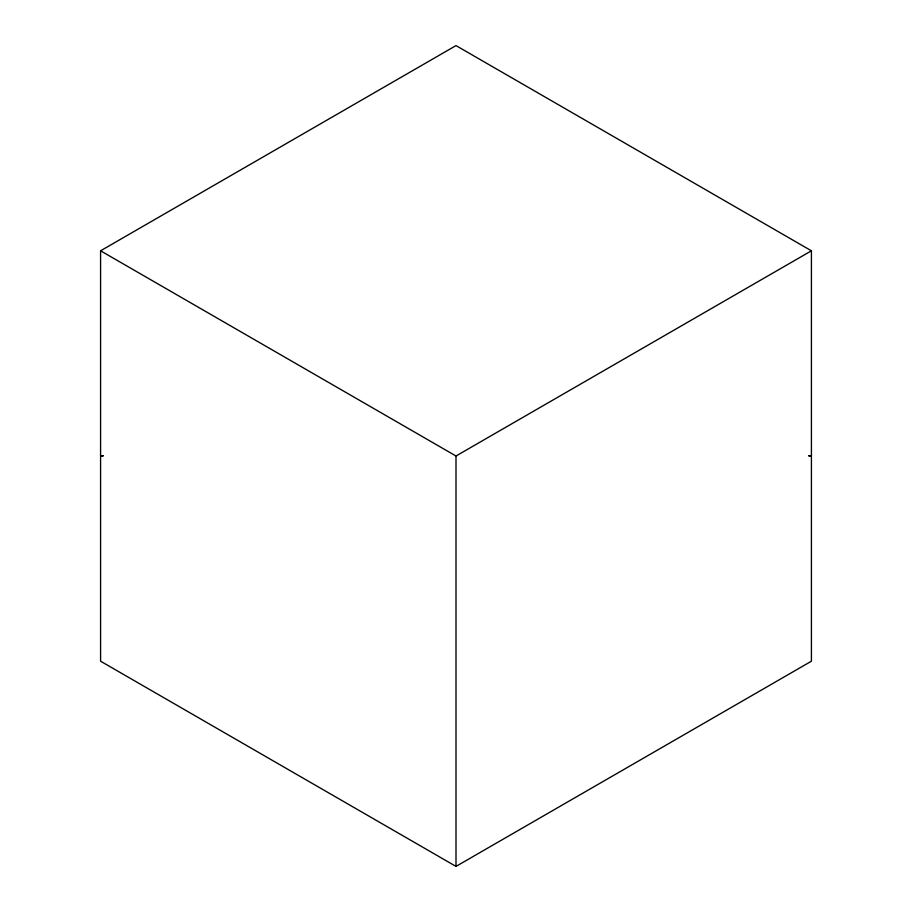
<?xml version="1.0" encoding="UTF-8"?>
<svg xmlns="http://www.w3.org/2000/svg" width="912" height="912" viewBox="0 0 912 912"><rect width="100%" height="100%" fill="white"/><g stroke="black" fill="none" stroke-linecap="round" stroke-linejoin="round"><path stroke-width="1.37" d="M100.582 250.8L456 45.6L811.418 250.8L811.418 661.2L456 866.4L100.582 661.2L100.582 250.8L456 456L811.418 250.8M103.238 455.738L100.582 456L103.25 455.749M808.75 455.749L811.418 456L808.762 455.738M456 456L456 866.4"/></g></svg>
